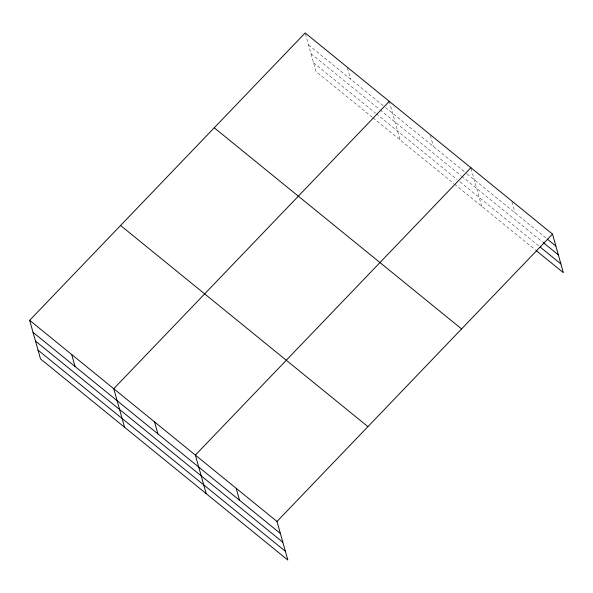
<?xml version="1.0" encoding="UTF-8"?>
<svg xmlns="http://www.w3.org/2000/svg" width="593" height="593" viewBox="0 0 593 593"><rect width="100%" height="100%" fill="white"/><g stroke="black" fill="none" stroke-linecap="round" stroke-linejoin="round"><path stroke-width="0.44" stroke-dasharray="2.96 2.22" d="M308.53 44.927L384.79 106.948M385.502 107.526L466.38 173.297M467.091 173.875L546.568 238.512M310.999 53.704L379.416 109.342M380.128 109.927L460.969 175.669M461.68 176.247L542.588 242.048M313.541 62.747L375.547 113.174M376.259 113.752L457.062 179.471M459.931 181.799L538.689 245.85M372.308 117.31L316.01 71.523L305.165 32.949M373.027 117.888L453.801 183.585M454.52 184.171L535.427 249.964M511.937 201.768L515.065 212.887M471.124 168.582L481.731 206.297M430.318 135.389L433.439 146.508M389.26 101.344L400.105 139.918M347.454 68.002L350.582 79.121"/><path stroke-width="0.89" d="M29.65 320.324L276.99 521.477L287.835 560.051L40.494 358.898L29.65 320.324L305.165 32.949L552.506 234.102L563.35 272.676L536.146 250.55M389.26 101.344L113.745 388.719L124.589 427.286M470.886 167.723L195.371 455.098L206.208 493.665M276.99 521.477L552.506 234.102M547.28 239.09L555.871 246.08M543.307 242.626L558.339 254.857M540.119 247.014L560.882 263.9M214.243 127.784L461.584 328.937M120.572 225.488L367.912 426.641M33.015 332.302L280.356 533.448M35.484 341.079L282.824 542.232M38.026 350.122L285.366 551.268M236.177 488.284L239.542 500.262M154.558 421.905L157.923 433.883M71.701 354.518L75.066 366.496"/></g></svg>
